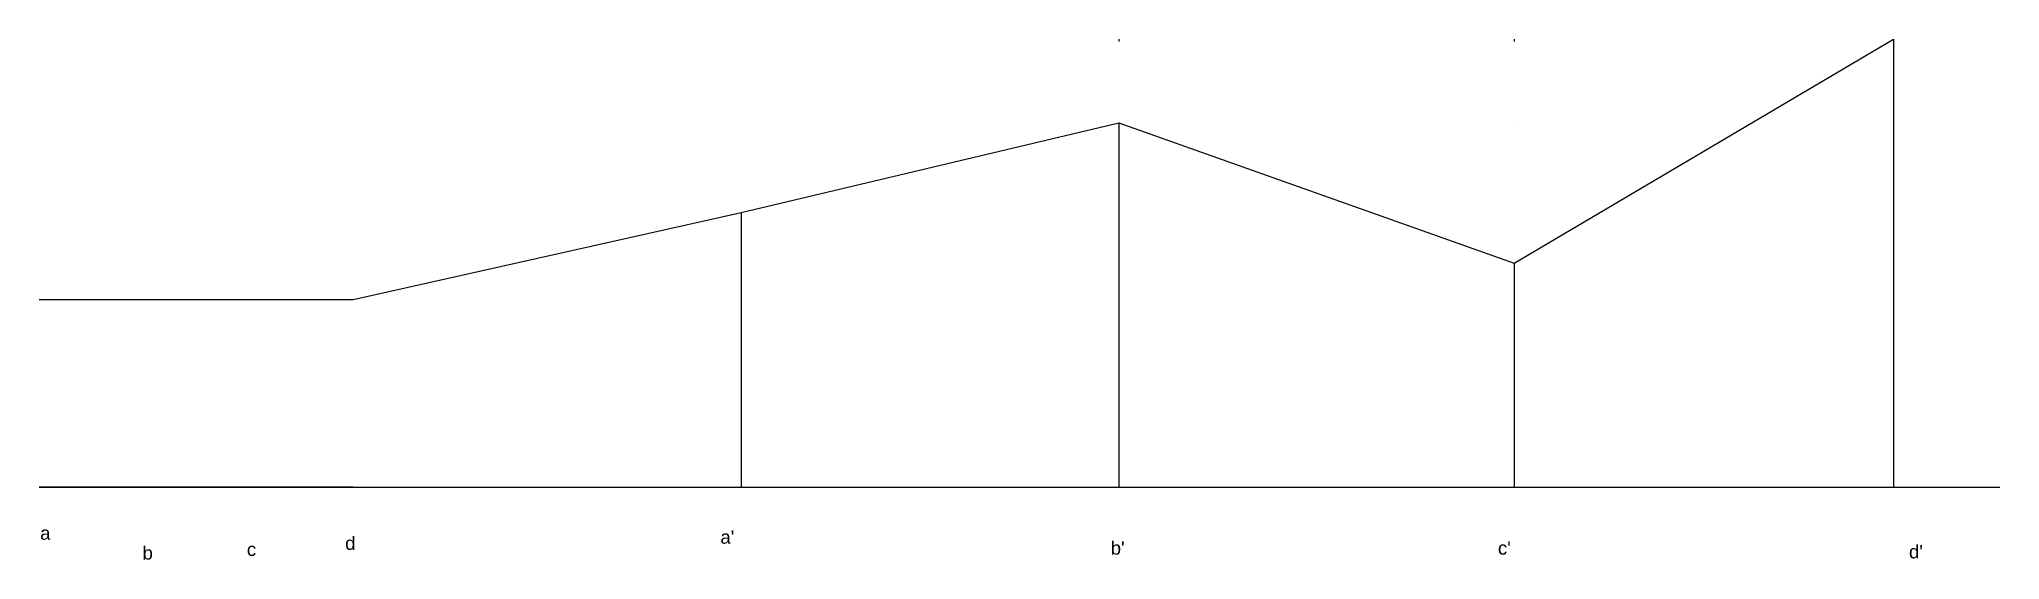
# Paper-space layout 'q3' of a CAD drawing. Header units: millimetres. Extents: x 499 to 1973, y 787 to 1178.
import ezdxf

# ---------------------------------------------------------------- set-up
doc = ezdxf.new("R2010")
doc.units = ezdxf.units.MM
doc.styles.get("Standard").update_dxf_attribs({"font": 'arial.ttf'})

psp = doc.layouts.new('q3')

# ---------------------------------------------------------------- linework, layer by layer
for p, q in [((1310.6, 1178), (1310.6, 1176.4)), ((1607.9, 1178), (1607.9, 1176.4)), ((1607.9, 1009.7), (1893, 1178)), ((1893, 1178), (1893, 841.5)), ((1026.7, 1047.9), (1310.6, 1115.2)), ((1310.6, 1115.2), (1607.9, 1009.7)), ((1310.6, 1115.2), (1310.6, 841.5)), ((1607.9, 1115.2), (1607.9, 1115.2)), ((1607.9, 1115.2), (1607.9, 1115.2)), ((735, 982.5), (1026.7, 1047.9)), ((1026.7, 1047.9), (1026.7, 841.5)), ((1607.9, 1009.7), (1607.9, 841.5)), ((499, 982.5), (735, 982.5)), ((499, 841.5), (735, 841.5)), ((735, 841.5), (499, 841.5)), ((735, 841.5), (1488, 841.5)), ((1310.6, 841.5), (1972.9, 841.5))]:
    psp.add_line(p, q)

# ---------------------------------------------------------------- texts
for s, p in [('a', (499.7, 801.9)), ('b', (576.7, 787)), ('c', (655.1, 789.7)), ('d', (729, 794.3)), ("a'", (1011.1, 798.9)), ("b'", (1304.5, 790.7)), ("c'", (1595.6, 790.7)), ("d'", (1904.6, 787.9))]:
    psp.add_text(s, height=10).set_placement(p)

doc.saveas('drawing.dxf')
